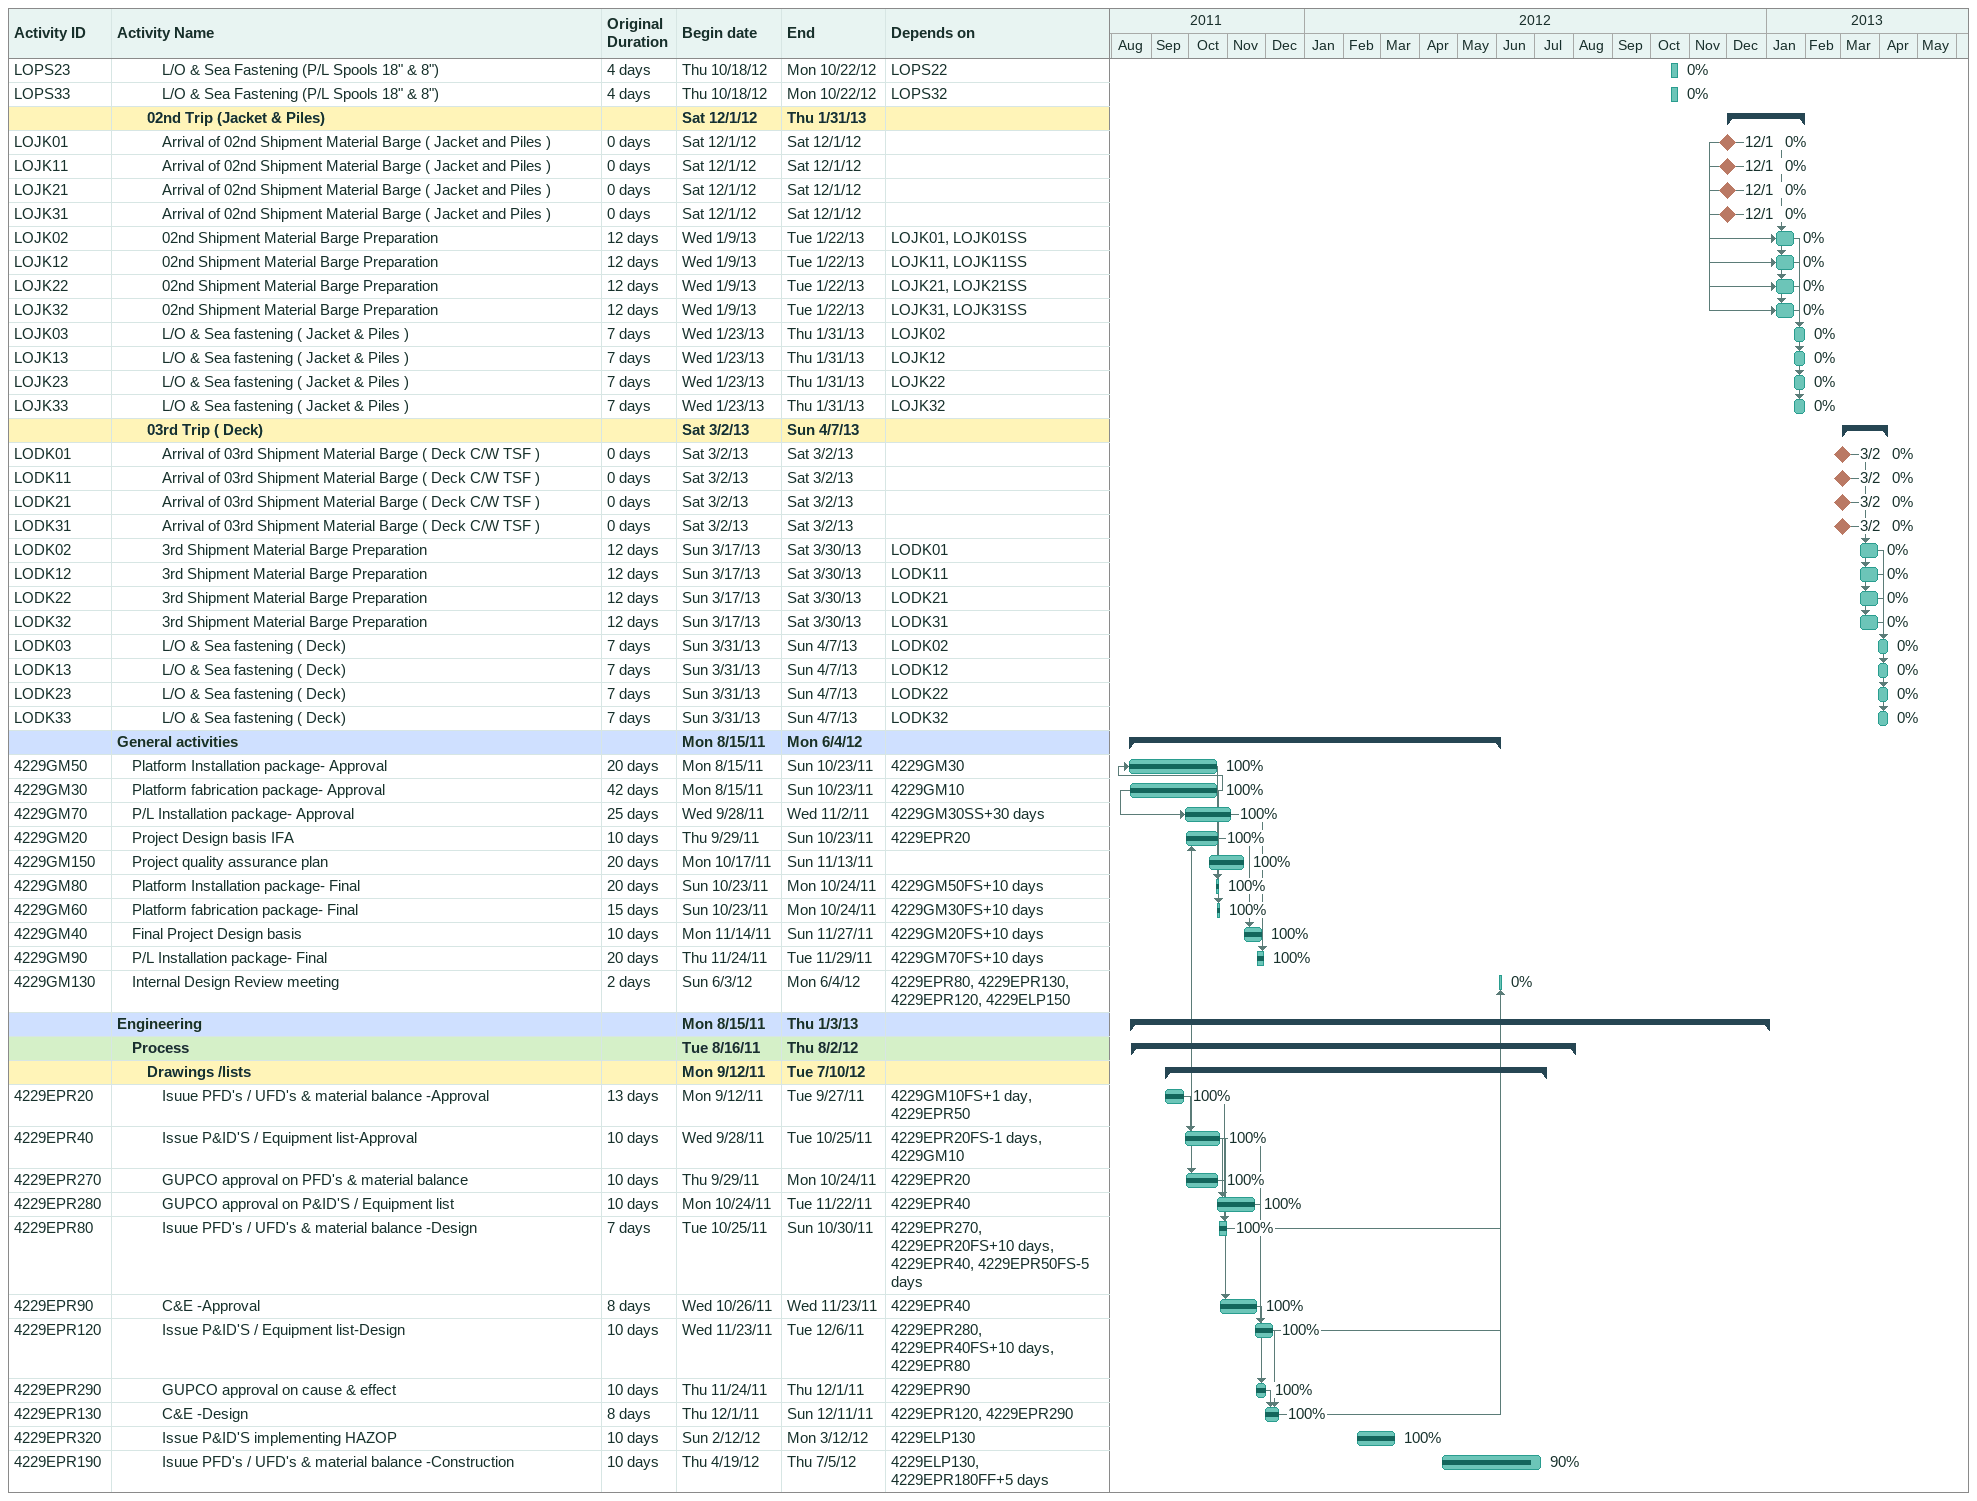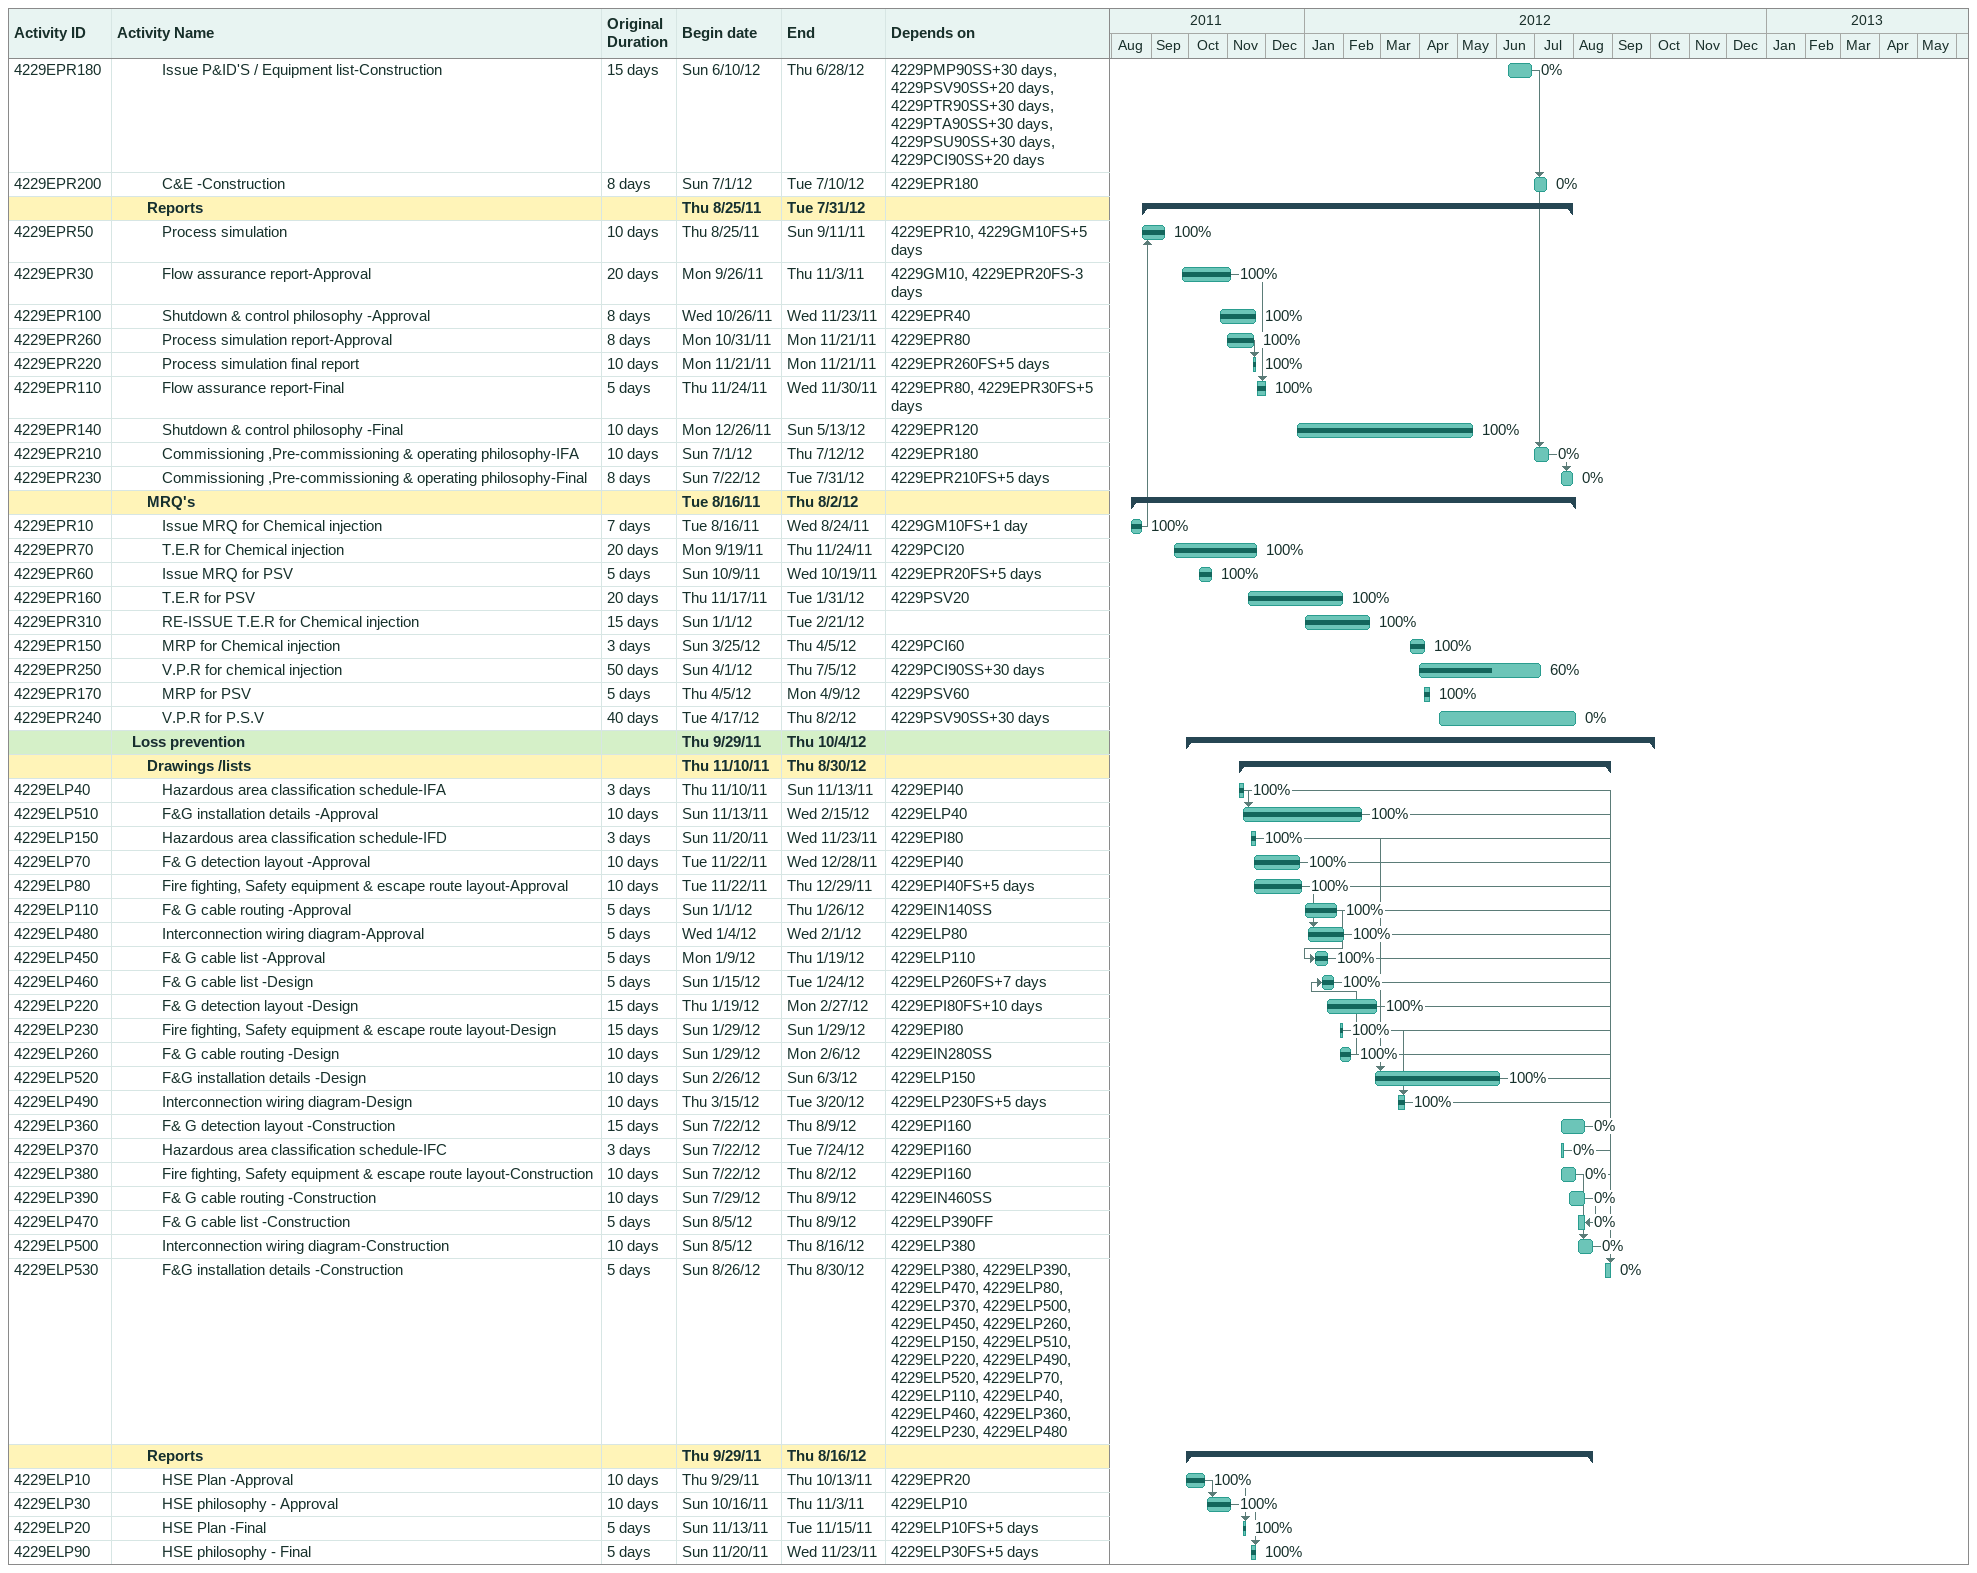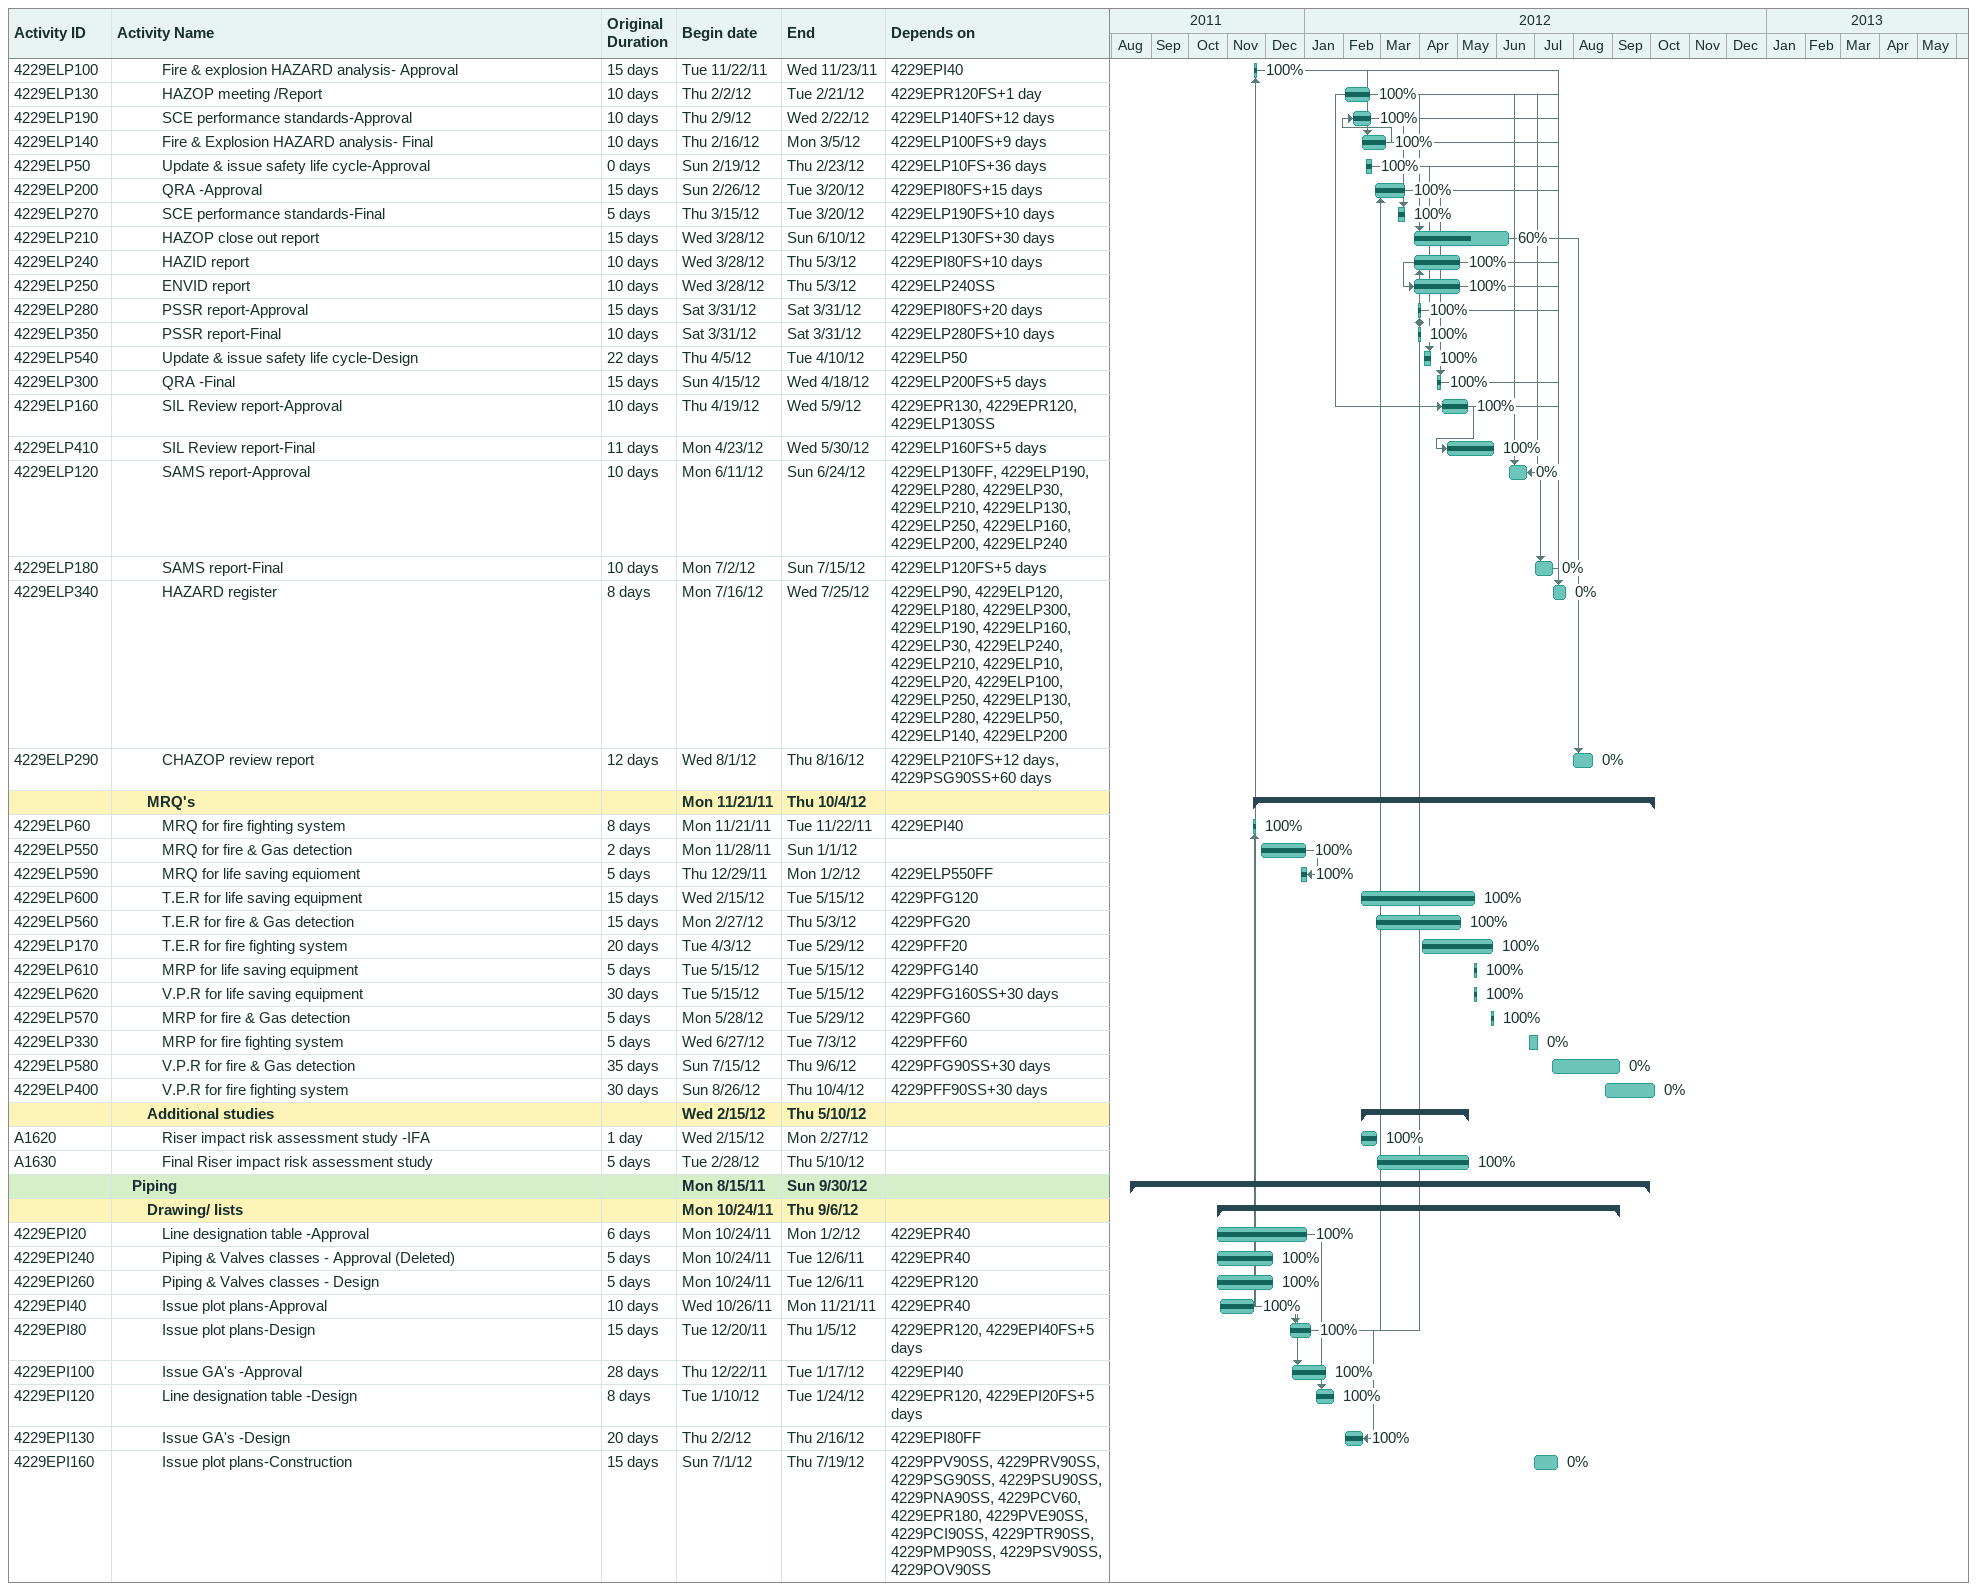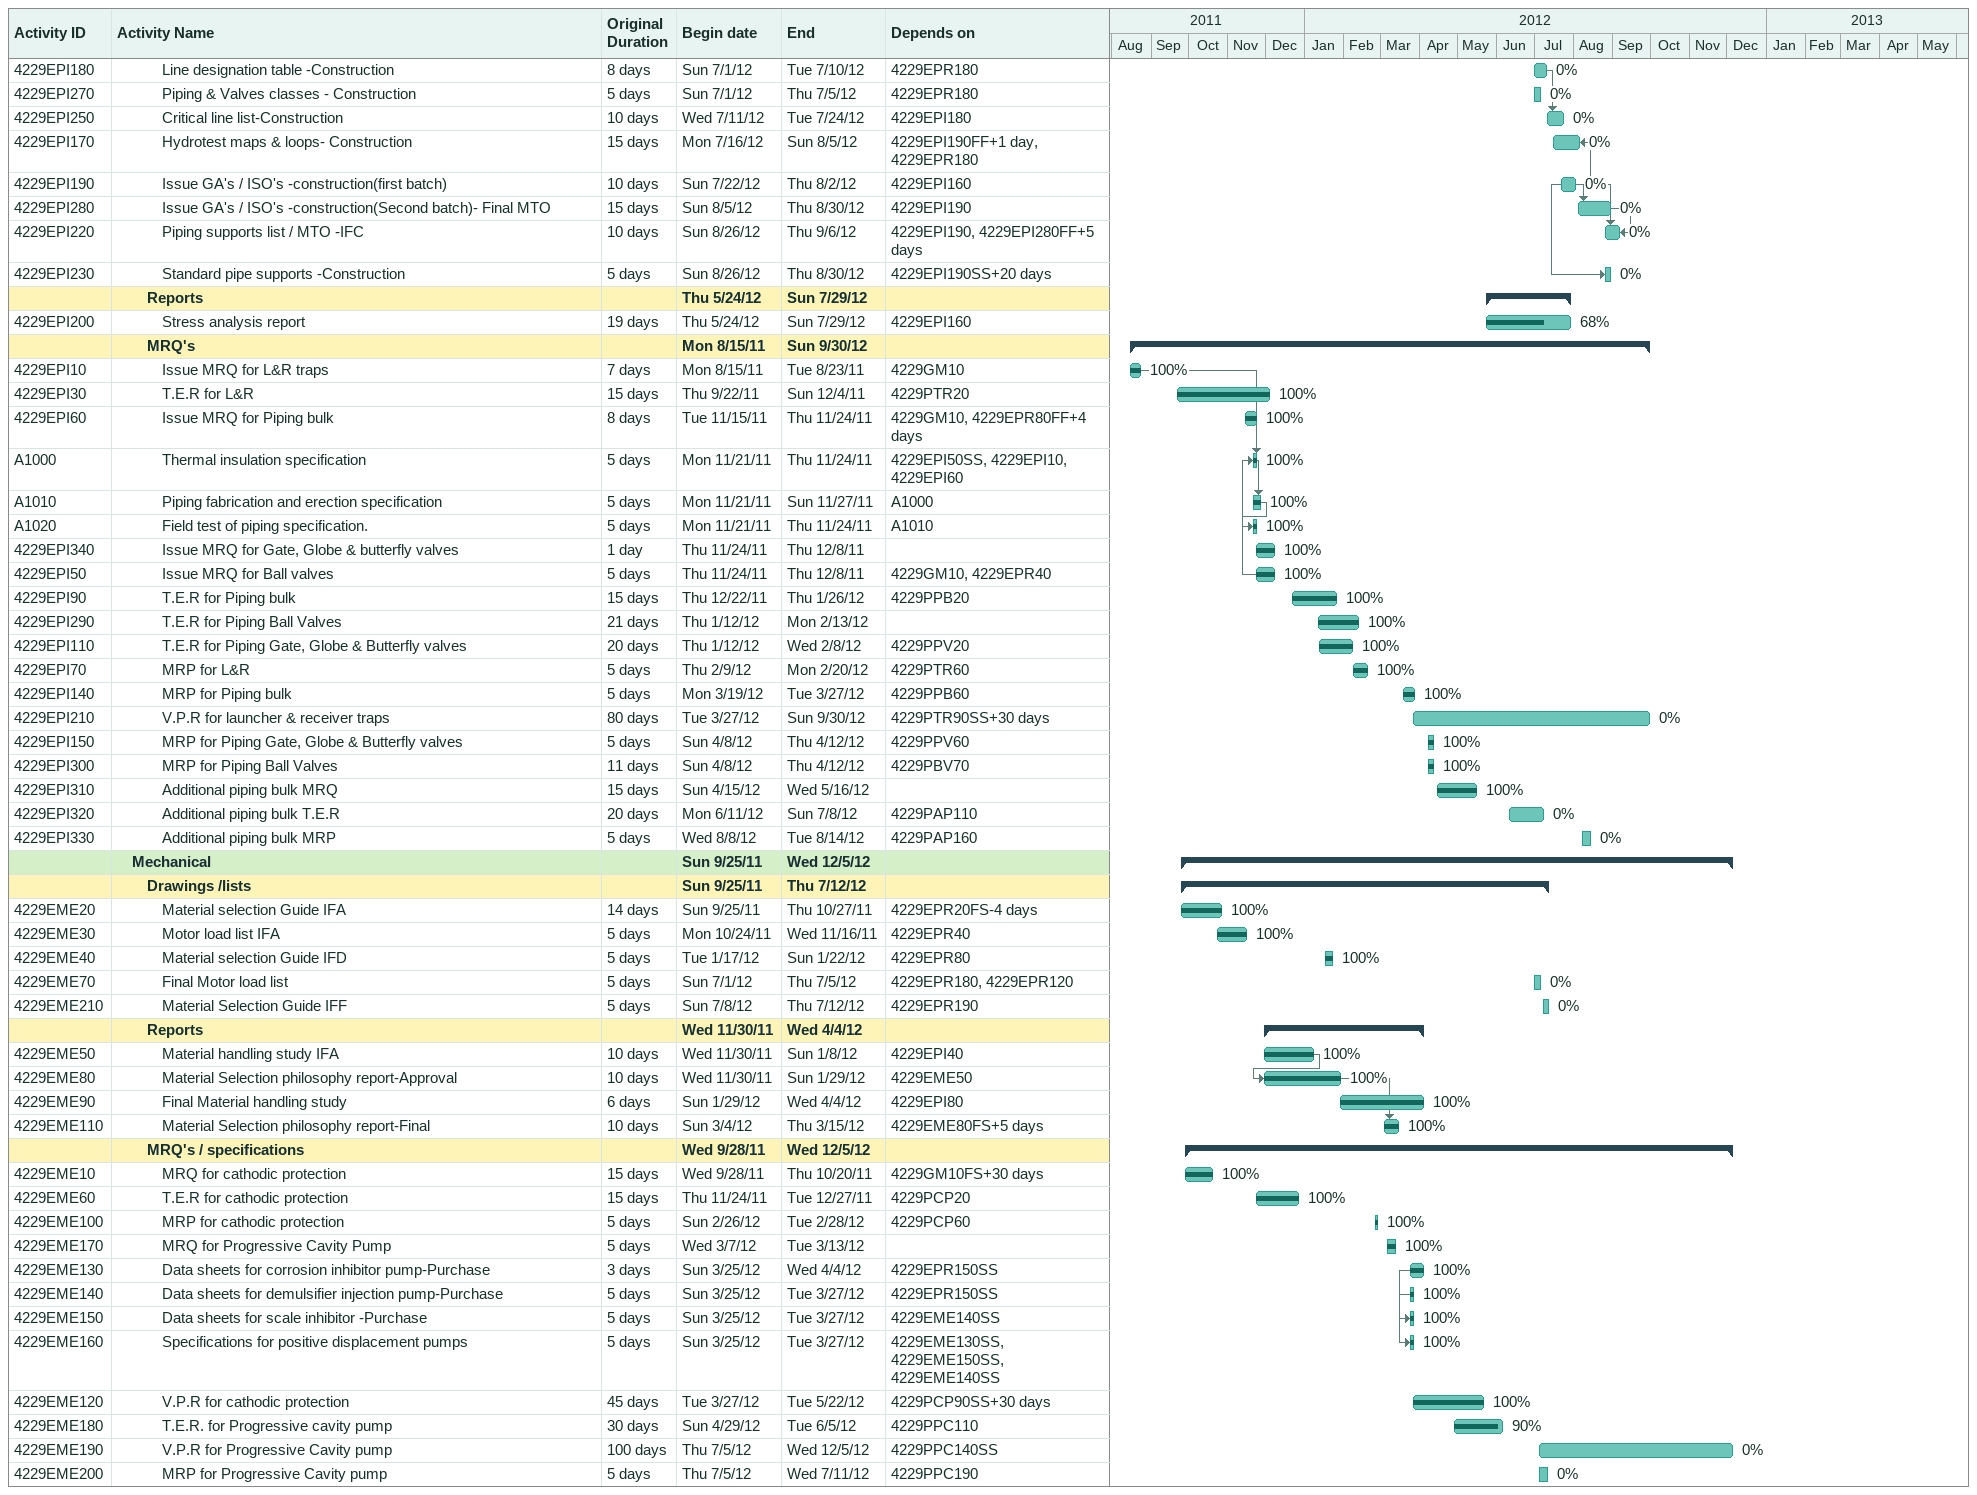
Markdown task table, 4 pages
| ID | Level | Task | Original duration | Start | Finish | Predecessors | % complete |
|---|---|---|---|---|---|---|---|
| LOPS23 | 4 | L/O & Sea Fastening (P/L Spools 18" & 8") | 4d | 2012-10-18 | 2012-10-22 | LOPS22 | 0 |
| LOPS33 | 4 | L/O & Sea Fastening (P/L Spools 18" & 8") | 4d | 2012-10-18 | 2012-10-22 | LOPS32 | 0 |
|  | 3 | **02nd Trip (Jacket & Piles)** |  | 2012-12-01 | 2013-01-31 |  |  |
| LOJK01 | 4 | Arrival of 02nd Shipment Material Barge ( Jacket and Piles ) | 0d | 2012-12-01 | 2012-12-01 |  | 0 |
| LOJK11 | 4 | Arrival of 02nd Shipment Material Barge ( Jacket and Piles ) | 0d | 2012-12-01 | 2012-12-01 |  | 0 |
| LOJK21 | 4 | Arrival of 02nd Shipment Material Barge ( Jacket and Piles ) | 0d | 2012-12-01 | 2012-12-01 |  | 0 |
| LOJK31 | 4 | Arrival of 02nd Shipment Material Barge ( Jacket and Piles ) | 0d | 2012-12-01 | 2012-12-01 |  | 0 |
| LOJK02 | 4 | 02nd Shipment Material Barge Preparation | 12d | 2013-01-09 | 2013-01-22 | LOJK01, LOJK01SS | 0 |
| LOJK12 | 4 | 02nd Shipment Material Barge Preparation | 12d | 2013-01-09 | 2013-01-22 | LOJK11, LOJK11SS | 0 |
| LOJK22 | 4 | 02nd Shipment Material Barge Preparation | 12d | 2013-01-09 | 2013-01-22 | LOJK21, LOJK21SS | 0 |
| LOJK32 | 4 | 02nd Shipment Material Barge Preparation | 12d | 2013-01-09 | 2013-01-22 | LOJK31, LOJK31SS | 0 |
| LOJK03 | 4 | L/O & Sea fastening ( Jacket & Piles ) | 7d | 2013-01-23 | 2013-01-31 | LOJK02 | 0 |
| LOJK13 | 4 | L/O & Sea fastening ( Jacket & Piles ) | 7d | 2013-01-23 | 2013-01-31 | LOJK12 | 0 |
| LOJK23 | 4 | L/O & Sea fastening ( Jacket & Piles ) | 7d | 2013-01-23 | 2013-01-31 | LOJK22 | 0 |
| LOJK33 | 4 | L/O & Sea fastening ( Jacket & Piles ) | 7d | 2013-01-23 | 2013-01-31 | LOJK32 | 0 |
|  | 3 | **03rd Trip ( Deck)** |  | 2013-03-02 | 2013-04-07 |  |  |
| LODK01 | 4 | Arrival of 03rd Shipment Material Barge ( Deck C/W TSF ) | 0d | 2013-03-02 | 2013-03-02 |  | 0 |
| LODK11 | 4 | Arrival of 03rd Shipment Material Barge ( Deck C/W TSF ) | 0d | 2013-03-02 | 2013-03-02 |  | 0 |
| LODK21 | 4 | Arrival of 03rd Shipment Material Barge ( Deck C/W TSF ) | 0d | 2013-03-02 | 2013-03-02 |  | 0 |
| LODK31 | 4 | Arrival of 03rd Shipment Material Barge ( Deck C/W TSF ) | 0d | 2013-03-02 | 2013-03-02 |  | 0 |
| LODK02 | 4 | 3rd Shipment Material Barge Preparation | 12d | 2013-03-17 | 2013-03-30 | LODK01 | 0 |
| LODK12 | 4 | 3rd Shipment Material Barge Preparation | 12d | 2013-03-17 | 2013-03-30 | LODK11 | 0 |
| LODK22 | 4 | 3rd Shipment Material Barge Preparation | 12d | 2013-03-17 | 2013-03-30 | LODK21 | 0 |
| LODK32 | 4 | 3rd Shipment Material Barge Preparation | 12d | 2013-03-17 | 2013-03-30 | LODK31 | 0 |
| LODK03 | 4 | L/O & Sea fastening ( Deck) | 7d | 2013-03-31 | 2013-04-07 | LODK02 | 0 |
| LODK13 | 4 | L/O & Sea fastening ( Deck) | 7d | 2013-03-31 | 2013-04-07 | LODK12 | 0 |
| LODK23 | 4 | L/O & Sea fastening ( Deck) | 7d | 2013-03-31 | 2013-04-07 | LODK22 | 0 |
| LODK33 | 4 | L/O & Sea fastening ( Deck) | 7d | 2013-03-31 | 2013-04-07 | LODK32 | 0 |
|  | 1 | **General activities** |  | 2011-08-15 | 2012-06-04 |  |  |
| 4229GM50 | 2 | Platform Installation package- Approval | 20d | 2011-08-15 | 2011-10-23 | 4229GM30 | 100 |
| 4229GM30 | 2 | Platform fabrication package- Approval | 42d | 2011-08-15 | 2011-10-23 | 4229GM10 | 100 |
| 4229GM70 | 2 | P/L Installation package- Approval | 25d | 2011-09-28 | 2011-11-02 | 4229GM30SS+30d | 100 |
| 4229GM20 | 2 | Project Design basis IFA | 10d | 2011-09-29 | 2011-10-23 | 4229EPR20 | 100 |
| 4229GM150 | 2 | Project quality assurance plan | 20d | 2011-10-17 | 2011-11-13 |  | 100 |
| 4229GM80 | 2 | Platform Installation package- Final | 20d | 2011-10-23 | 2011-10-24 | 4229GM50FS+10d | 100 |
| 4229GM60 | 2 | Platform fabrication package- Final | 15d | 2011-10-23 | 2011-10-24 | 4229GM30FS+10d | 100 |
| 4229GM40 | 2 | Final Project Design basis | 10d | 2011-11-14 | 2011-11-27 | 4229GM20FS+10d | 100 |
| 4229GM90 | 2 | P/L Installation package- Final | 20d | 2011-11-24 | 2011-11-29 | 4229GM70FS+10d | 100 |
| 4229GM130 | 2 | Internal Design Review meeting | 2d | 2012-06-03 | 2012-06-04 | 4229EPR80, 4229EPR130, 4229EPR120, 4229ELP150 | 0 |
|  | 1 | **Engineering** |  | 2011-08-15 | 2013-01-03 |  |  |
|  | 2 | **Process** |  | 2011-08-16 | 2012-08-02 |  |  |
|  | 3 | **Drawings /lists** |  | 2011-09-12 | 2012-07-10 |  |  |
| 4229EPR20 | 4 | Isuue PFD's / UFD's & material balance -Approval | 13d | 2011-09-12 | 2011-09-27 | 4229GM10FS+1d, 4229EPR50 | 100 |
| 4229EPR40 | 4 | Issue P&ID'S / Equipment list-Approval | 10d | 2011-09-28 | 2011-10-25 | 4229EPR20FS-1d, 4229GM10 | 100 |
| 4229EPR270 | 4 | GUPCO approval on PFD's & material balance | 10d | 2011-09-29 | 2011-10-24 | 4229EPR20 | 100 |
| 4229EPR280 | 4 | GUPCO approval on P&ID'S / Equipment list | 10d | 2011-10-24 | 2011-11-22 | 4229EPR40 | 100 |
| 4229EPR80 | 4 | Isuue PFD's / UFD's & material balance -Design | 7d | 2011-10-25 | 2011-10-30 | 4229EPR270, 4229EPR20FS+10d, 4229EPR40, 4229EPR50FS-5d | 100 |
| 4229EPR90 | 4 | C&E -Approval | 8d | 2011-10-26 | 2011-11-23 | 4229EPR40 | 100 |
| 4229EPR120 | 4 | Issue P&ID'S / Equipment list-Design | 10d | 2011-11-23 | 2011-12-06 | 4229EPR280, 4229EPR40FS+10d, 4229EPR80 | 100 |
| 4229EPR290 | 4 | GUPCO approval on cause & effect | 10d | 2011-11-24 | 2011-12-01 | 4229EPR90 | 100 |
| 4229EPR130 | 4 | C&E -Design | 8d | 2011-12-01 | 2011-12-11 | 4229EPR120, 4229EPR290 | 100 |
| 4229EPR320 | 4 | Issue P&ID'S implementing HAZOP | 10d | 2012-02-12 | 2012-03-12 | 4229ELP130 | 100 |
| 4229EPR190 | 4 | Isuue PFD's / UFD's & material balance -Construction | 10d | 2012-04-19 | 2012-07-05 | 4229ELP130, 4229EPR180FF+5d | 90 |
| 4229EPR180 | 4 | Issue P&ID'S / Equipment list-Construction | 15d | 2012-06-10 | 2012-06-28 | 4229PMP90SS+30d, 4229PSV90SS+20d, 4229PTR90SS+30d, 4229PTA90SS+30d, 4229PSU90SS+30d, 4229PCI90SS+20d | 0 |
| 4229EPR200 | 4 | C&E -Construction | 8d | 2012-07-01 | 2012-07-10 | 4229EPR180 | 0 |
|  | 3 | **Reports** |  | 2011-08-25 | 2012-07-31 |  |  |
| 4229EPR50 | 4 | Process simulation | 10d | 2011-08-25 | 2011-09-11 | 4229EPR10, 4229GM10FS+5d | 100 |
| 4229EPR30 | 4 | Flow assurance report-Approval | 20d | 2011-09-26 | 2011-11-03 | 4229GM10, 4229EPR20FS-3d | 100 |
| 4229EPR100 | 4 | Shutdown & control philosophy -Approval | 8d | 2011-10-26 | 2011-11-23 | 4229EPR40 | 100 |
| 4229EPR260 | 4 | Process simulation report-Approval | 8d | 2011-10-31 | 2011-11-21 | 4229EPR80 | 100 |
| 4229EPR220 | 4 | Process simulation final report | 10d | 2011-11-21 | 2011-11-21 | 4229EPR260FS+5d | 100 |
| 4229EPR110 | 4 | Flow assurance report-Final | 5d | 2011-11-24 | 2011-11-30 | 4229EPR80, 4229EPR30FS+5d | 100 |
| 4229EPR140 | 4 | Shutdown & control philosophy -Final | 10d | 2011-12-26 | 2012-05-13 | 4229EPR120 | 100 |
| 4229EPR210 | 4 | Commissioning ,Pre-commissioning & operating philosophy-IFA | 10d | 2012-07-01 | 2012-07-12 | 4229EPR180 | 0 |
| 4229EPR230 | 4 | Commissioning ,Pre-commissioning & operating philosophy-Final | 8d | 2012-07-22 | 2012-07-31 | 4229EPR210FS+5d | 0 |
|  | 3 | **MRQ's** |  | 2011-08-16 | 2012-08-02 |  |  |
| 4229EPR10 | 4 | Issue MRQ for Chemical injection | 7d | 2011-08-16 | 2011-08-24 | 4229GM10FS+1d | 100 |
| 4229EPR70 | 4 | T.E.R for Chemical injection | 20d | 2011-09-19 | 2011-11-24 | 4229PCI20 | 100 |
| 4229EPR60 | 4 | Issue MRQ for PSV | 5d | 2011-10-09 | 2011-10-19 | 4229EPR20FS+5d | 100 |
| 4229EPR160 | 4 | T.E.R for PSV | 20d | 2011-11-17 | 2012-01-31 | 4229PSV20 | 100 |
| 4229EPR310 | 4 | RE-ISSUE T.E.R for Chemical injection | 15d | 2012-01-01 | 2012-02-21 |  | 100 |
| 4229EPR150 | 4 | MRP for Chemical injection | 3d | 2012-03-25 | 2012-04-05 | 4229PCI60 | 100 |
| 4229EPR250 | 4 | V.P.R for chemical injection | 50d | 2012-04-01 | 2012-07-05 | 4229PCI90SS+30d | 60 |
| 4229EPR170 | 4 | MRP for PSV | 5d | 2012-04-05 | 2012-04-09 | 4229PSV60 | 100 |
| 4229EPR240 | 4 | V.P.R for P.S.V | 40d | 2012-04-17 | 2012-08-02 | 4229PSV90SS+30d | 0 |
|  | 2 | **Loss prevention** |  | 2011-09-29 | 2012-10-04 |  |  |
|  | 3 | **Drawings /lists** |  | 2011-11-10 | 2012-08-30 |  |  |
| 4229ELP40 | 4 | Hazardous area classification schedule-IFA | 3d | 2011-11-10 | 2011-11-13 | 4229EPI40 | 100 |
| 4229ELP510 | 4 | F&G installation details -Approval | 10d | 2011-11-13 | 2012-02-15 | 4229ELP40 | 100 |
| 4229ELP150 | 4 | Hazardous area classification schedule-IFD | 3d | 2011-11-20 | 2011-11-23 | 4229EPI80 | 100 |
| 4229ELP70 | 4 | F& G detection layout -Approval | 10d | 2011-11-22 | 2011-12-28 | 4229EPI40 | 100 |
| 4229ELP80 | 4 | Fire fighting, Safety equipment & escape route layout-Approval | 10d | 2011-11-22 | 2011-12-29 | 4229EPI40FS+5d | 100 |
| 4229ELP110 | 4 | F& G cable routing -Approval | 5d | 2012-01-01 | 2012-01-26 | 4229EIN140SS | 100 |
| 4229ELP480 | 4 | Interconnection wiring diagram-Approval | 5d | 2012-01-04 | 2012-02-01 | 4229ELP80 | 100 |
| 4229ELP450 | 4 | F& G cable list -Approval | 5d | 2012-01-09 | 2012-01-19 | 4229ELP110 | 100 |
| 4229ELP460 | 4 | F& G cable list -Design | 5d | 2012-01-15 | 2012-01-24 | 4229ELP260FS+7d | 100 |
| 4229ELP220 | 4 | F& G detection layout -Design | 15d | 2012-01-19 | 2012-02-27 | 4229EPI80FS+10d | 100 |
| 4229ELP230 | 4 | Fire fighting, Safety equipment & escape route layout-Design | 15d | 2012-01-29 | 2012-01-29 | 4229EPI80 | 100 |
| 4229ELP260 | 4 | F& G cable routing -Design | 10d | 2012-01-29 | 2012-02-06 | 4229EIN280SS | 100 |
| 4229ELP520 | 4 | F&G installation details -Design | 10d | 2012-02-26 | 2012-06-03 | 4229ELP150 | 100 |
| 4229ELP490 | 4 | Interconnection wiring diagram-Design | 10d | 2012-03-15 | 2012-03-20 | 4229ELP230FS+5d | 100 |
| 4229ELP360 | 4 | F& G detection layout -Construction | 15d | 2012-07-22 | 2012-08-09 | 4229EPI160 | 0 |
| 4229ELP370 | 4 | Hazardous area classification schedule-IFC | 3d | 2012-07-22 | 2012-07-24 | 4229EPI160 | 0 |
| 4229ELP380 | 4 | Fire fighting, Safety equipment & escape route layout-Construction | 10d | 2012-07-22 | 2012-08-02 | 4229EPI160 | 0 |
| 4229ELP390 | 4 | F& G cable routing -Construction | 10d | 2012-07-29 | 2012-08-09 | 4229EIN460SS | 0 |
| 4229ELP470 | 4 | F& G cable list -Construction | 5d | 2012-08-05 | 2012-08-09 | 4229ELP390FF | 0 |
| 4229ELP500 | 4 | Interconnection wiring diagram-Construction | 10d | 2012-08-05 | 2012-08-16 | 4229ELP380 | 0 |
| 4229ELP530 | 4 | F&G installation details -Construction | 5d | 2012-08-26 | 2012-08-30 | 4229ELP380, 4229ELP390, 4229ELP470, 4229ELP80, 4229ELP370, 4229ELP500, 4229ELP450, 4229ELP260, 4229ELP150, 4229ELP510, 4229ELP220, 4229ELP490, 4229ELP520, 4229ELP70, 4229ELP110, 4229ELP40, 4229ELP460, 4229ELP360, 4229ELP230, 4229ELP480 | 0 |
|  | 3 | **Reports** |  | 2011-09-29 | 2012-08-16 |  |  |
| 4229ELP10 | 4 | HSE Plan -Approval | 10d | 2011-09-29 | 2011-10-13 | 4229EPR20 | 100 |
| 4229ELP30 | 4 | HSE philosophy - Approval | 10d | 2011-10-16 | 2011-11-03 | 4229ELP10 | 100 |
| 4229ELP20 | 4 | HSE Plan -Final | 5d | 2011-11-13 | 2011-11-15 | 4229ELP10FS+5d | 100 |
| 4229ELP90 | 4 | HSE philosophy - Final | 5d | 2011-11-20 | 2011-11-23 | 4229ELP30FS+5d | 100 |
| 4229ELP100 | 4 | Fire & explosion HAZARD analysis- Approval | 15d | 2011-11-22 | 2011-11-23 | 4229EPI40 | 100 |
| 4229ELP130 | 4 | HAZOP meeting /Report | 10d | 2012-02-02 | 2012-02-21 | 4229EPR120FS+1d | 100 |
| 4229ELP190 | 4 | SCE performance standards-Approval | 10d | 2012-02-09 | 2012-02-22 | 4229ELP140FS+12d | 100 |
| 4229ELP140 | 4 | Fire & Explosion HAZARD analysis- Final | 10d | 2012-02-16 | 2012-03-05 | 4229ELP100FS+9d | 100 |
| 4229ELP50 | 4 | Update & issue safety life cycle-Approval | 0d | 2012-02-19 | 2012-02-23 | 4229ELP10FS+36d | 100 |
| 4229ELP200 | 4 | QRA -Approval | 15d | 2012-02-26 | 2012-03-20 | 4229EPI80FS+15d | 100 |
| 4229ELP270 | 4 | SCE performance standards-Final | 5d | 2012-03-15 | 2012-03-20 | 4229ELP190FS+10d | 100 |
| 4229ELP210 | 4 | HAZOP close out report | 15d | 2012-03-28 | 2012-06-10 | 4229ELP130FS+30d | 60 |
| 4229ELP240 | 4 | HAZID report | 10d | 2012-03-28 | 2012-05-03 | 4229EPI80FS+10d | 100 |
| 4229ELP250 | 4 | ENVID report | 10d | 2012-03-28 | 2012-05-03 | 4229ELP240SS | 100 |
| 4229ELP280 | 4 | PSSR report-Approval | 15d | 2012-03-31 | 2012-03-31 | 4229EPI80FS+20d | 100 |
| 4229ELP350 | 4 | PSSR report-Final | 10d | 2012-03-31 | 2012-03-31 | 4229ELP280FS+10d | 100 |
| 4229ELP540 | 4 | Update & issue safety life cycle-Design | 22d | 2012-04-05 | 2012-04-10 | 4229ELP50 | 100 |
| 4229ELP300 | 4 | QRA -Final | 15d | 2012-04-15 | 2012-04-18 | 4229ELP200FS+5d | 100 |
| 4229ELP160 | 4 | SIL Review report-Approval | 10d | 2012-04-19 | 2012-05-09 | 4229EPR130, 4229EPR120, 4229ELP130SS | 100 |
| 4229ELP410 | 4 | SIL Review report-Final | 11d | 2012-04-23 | 2012-05-30 | 4229ELP160FS+5d | 100 |
| 4229ELP120 | 4 | SAMS report-Approval | 10d | 2012-06-11 | 2012-06-24 | 4229ELP130FF, 4229ELP190, 4229ELP280, 4229ELP30, 4229ELP210, 4229ELP130, 4229ELP250, 4229ELP160, 4229ELP200, 4229ELP240 | 0 |
| 4229ELP180 | 4 | SAMS report-Final | 10d | 2012-07-02 | 2012-07-15 | 4229ELP120FS+5d | 0 |
| 4229ELP340 | 4 | HAZARD register | 8d | 2012-07-16 | 2012-07-25 | 4229ELP90, 4229ELP120, 4229ELP180, 4229ELP300, 4229ELP190, 4229ELP160, 4229ELP30, 4229ELP240, 4229ELP210, 4229ELP10, 4229ELP20, 4229ELP100, 4229ELP250, 4229ELP130, 4229ELP280, 4229ELP50, 4229ELP140, 4229ELP200 | 0 |
| 4229ELP290 | 4 | CHAZOP review report | 12d | 2012-08-01 | 2012-08-16 | 4229ELP210FS+12d, 4229PSG90SS+60d | 0 |
|  | 3 | **MRQ's** |  | 2011-11-21 | 2012-10-04 |  |  |
| 4229ELP60 | 4 | MRQ for fire fighting system | 8d | 2011-11-21 | 2011-11-22 | 4229EPI40 | 100 |
| 4229ELP550 | 4 | MRQ for fire & Gas detection | 2d | 2011-11-28 | 2012-01-01 |  | 100 |
| 4229ELP590 | 4 | MRQ for life saving equioment | 5d | 2011-12-29 | 2012-01-02 | 4229ELP550FF | 100 |
| 4229ELP600 | 4 | T.E.R for life saving equipment | 15d | 2012-02-15 | 2012-05-15 | 4229PFG120 | 100 |
| 4229ELP560 | 4 | T.E.R for fire & Gas detection | 15d | 2012-02-27 | 2012-05-03 | 4229PFG20 | 100 |
| 4229ELP170 | 4 | T.E.R for fire fighting system | 20d | 2012-04-03 | 2012-05-29 | 4229PFF20 | 100 |
| 4229ELP610 | 4 | MRP for life saving equipment | 5d | 2012-05-15 | 2012-05-15 | 4229PFG140 | 100 |
| 4229ELP620 | 4 | V.P.R for life saving equipment | 30d | 2012-05-15 | 2012-05-15 | 4229PFG160SS+30d | 100 |
| 4229ELP570 | 4 | MRP for fire & Gas detection | 5d | 2012-05-28 | 2012-05-29 | 4229PFG60 | 100 |
| 4229ELP330 | 4 | MRP for fire fighting system | 5d | 2012-06-27 | 2012-07-03 | 4229PFF60 | 0 |
| 4229ELP580 | 4 | V.P.R for fire & Gas detection | 35d | 2012-07-15 | 2012-09-06 | 4229PFG90SS+30d | 0 |
| 4229ELP400 | 4 | V.P.R for fire fighting system | 30d | 2012-08-26 | 2012-10-04 | 4229PFF90SS+30d | 0 |
|  | 3 | **Additional studies** |  | 2012-02-15 | 2012-05-10 |  |  |
| A1620 | 4 | Riser impact risk assessment study -IFA | 1d | 2012-02-15 | 2012-02-27 |  | 100 |
| A1630 | 4 | Final Riser impact risk assessment study | 5d | 2012-02-28 | 2012-05-10 |  | 100 |
|  | 2 | **Piping** |  | 2011-08-15 | 2012-09-30 |  |  |
|  | 3 | **Drawing/ lists** |  | 2011-10-24 | 2012-09-06 |  |  |
| 4229EPI20 | 4 | Line designation table -Approval | 6d | 2011-10-24 | 2012-01-02 | 4229EPR40 | 100 |
| 4229EPI240 | 4 | Piping & Valves classes - Approval (Deleted) | 5d | 2011-10-24 | 2011-12-06 | 4229EPR40 | 100 |
| 4229EPI260 | 4 | Piping & Valves classes - Design | 5d | 2011-10-24 | 2011-12-06 | 4229EPR120 | 100 |
| 4229EPI40 | 4 | Issue plot plans-Approval | 10d | 2011-10-26 | 2011-11-21 | 4229EPR40 | 100 |
| 4229EPI80 | 4 | Issue plot plans-Design | 15d | 2011-12-20 | 2012-01-05 | 4229EPR120, 4229EPI40FS+5d | 100 |
| 4229EPI100 | 4 | Issue GA's -Approval | 28d | 2011-12-22 | 2012-01-17 | 4229EPI40 | 100 |
| 4229EPI120 | 4 | Line designation table -Design | 8d | 2012-01-10 | 2012-01-24 | 4229EPR120, 4229EPI20FS+5d | 100 |
| 4229EPI130 | 4 | Issue GA's -Design | 20d | 2012-02-02 | 2012-02-16 | 4229EPI80FF | 100 |
| 4229EPI160 | 4 | Issue plot plans-Construction | 15d | 2012-07-01 | 2012-07-19 | 4229PPV90SS, 4229PRV90SS, 4229PSG90SS, 4229PSU90SS, 4229PNA90SS, 4229PCV60, 4229EPR180, 4229PVE90SS, 4229PCI90SS, 4229PTR90SS, 4229PMP90SS, 4229PSV90SS, 4229POV90SS | 0 |
| 4229EPI180 | 4 | Line designation table -Construction | 8d | 2012-07-01 | 2012-07-10 | 4229EPR180 | 0 |
| 4229EPI270 | 4 | Piping & Valves classes - Construction | 5d | 2012-07-01 | 2012-07-05 | 4229EPR180 | 0 |
| 4229EPI250 | 4 | Critical line list-Construction | 10d | 2012-07-11 | 2012-07-24 | 4229EPI180 | 0 |
| 4229EPI170 | 4 | Hydrotest maps & loops- Construction | 15d | 2012-07-16 | 2012-08-05 | 4229EPI190FF+1d, 4229EPR180 | 0 |
| 4229EPI190 | 4 | Issue GA's / ISO's -construction(first batch) | 10d | 2012-07-22 | 2012-08-02 | 4229EPI160 | 0 |
| 4229EPI280 | 4 | Issue GA's / ISO's -construction(Second batch)- Final MTO | 15d | 2012-08-05 | 2012-08-30 | 4229EPI190 | 0 |
| 4229EPI220 | 4 | Piping supports list / MTO -IFC | 10d | 2012-08-26 | 2012-09-06 | 4229EPI190, 4229EPI280FF+5d | 0 |
| 4229EPI230 | 4 | Standard pipe supports -Construction | 5d | 2012-08-26 | 2012-08-30 | 4229EPI190SS+20d | 0 |
|  | 3 | **Reports** |  | 2012-05-24 | 2012-07-29 |  |  |
| 4229EPI200 | 4 | Stress analysis report | 19d | 2012-05-24 | 2012-07-29 | 4229EPI160 | 68 |
|  | 3 | **MRQ's** |  | 2011-08-15 | 2012-09-30 |  |  |
| 4229EPI10 | 4 | Issue MRQ for L&R traps | 7d | 2011-08-15 | 2011-08-23 | 4229GM10 | 100 |
| 4229EPI30 | 4 | T.E.R for L&R | 15d | 2011-09-22 | 2011-12-04 | 4229PTR20 | 100 |
| 4229EPI60 | 4 | Issue MRQ for Piping bulk | 8d | 2011-11-15 | 2011-11-24 | 4229GM10, 4229EPR80FF+4d | 100 |
| A1000 | 4 | Thermal insulation specification | 5d | 2011-11-21 | 2011-11-24 | 4229EPI50SS, 4229EPI10, 4229EPI60 | 100 |
| A1010 | 4 | Piping fabrication and erection specification | 5d | 2011-11-21 | 2011-11-27 | A1000 | 100 |
| A1020 | 4 | Field test of piping specification. | 5d | 2011-11-21 | 2011-11-24 | A1010 | 100 |
| 4229EPI340 | 4 | Issue MRQ for Gate, Globe & butterfly valves | 1d | 2011-11-24 | 2011-12-08 |  | 100 |
| 4229EPI50 | 4 | Issue MRQ for Ball valves | 5d | 2011-11-24 | 2011-12-08 | 4229GM10, 4229EPR40 | 100 |
| 4229EPI90 | 4 | T.E.R for Piping bulk | 15d | 2011-12-22 | 2012-01-26 | 4229PPB20 | 100 |
| 4229EPI290 | 4 | T.E.R for Piping Ball Valves | 21d | 2012-01-12 | 2012-02-13 |  | 100 |
| 4229EPI110 | 4 | T.E.R for Piping Gate, Globe & Butterfly valves | 20d | 2012-01-12 | 2012-02-08 | 4229PPV20 | 100 |
| 4229EPI70 | 4 | MRP for L&R | 5d | 2012-02-09 | 2012-02-20 | 4229PTR60 | 100 |
| 4229EPI140 | 4 | MRP for Piping bulk | 5d | 2012-03-19 | 2012-03-27 | 4229PPB60 | 100 |
| 4229EPI210 | 4 | V.P.R for launcher & receiver traps | 80d | 2012-03-27 | 2012-09-30 | 4229PTR90SS+30d | 0 |
| 4229EPI150 | 4 | MRP for Piping Gate, Globe & Butterfly valves | 5d | 2012-04-08 | 2012-04-12 | 4229PPV60 | 100 |
| 4229EPI300 | 4 | MRP for Piping Ball Valves | 11d | 2012-04-08 | 2012-04-12 | 4229PBV70 | 100 |
| 4229EPI310 | 4 | Additional piping bulk MRQ | 15d | 2012-04-15 | 2012-05-16 |  | 100 |
| 4229EPI320 | 4 | Additional piping bulk T.E.R | 20d | 2012-06-11 | 2012-07-08 | 4229PAP110 | 0 |
| 4229EPI330 | 4 | Additional piping bulk MRP | 5d | 2012-08-08 | 2012-08-14 | 4229PAP160 | 0 |
|  | 2 | **Mechanical** |  | 2011-09-25 | 2012-12-05 |  |  |
|  | 3 | **Drawings /lists** |  | 2011-09-25 | 2012-07-12 |  |  |
| 4229EME20 | 4 | Material selection Guide IFA | 14d | 2011-09-25 | 2011-10-27 | 4229EPR20FS-4d | 100 |
| 4229EME30 | 4 | Motor load list IFA | 5d | 2011-10-24 | 2011-11-16 | 4229EPR40 | 100 |
| 4229EME40 | 4 | Material selection Guide IFD | 5d | 2012-01-17 | 2012-01-22 | 4229EPR80 | 100 |
| 4229EME70 | 4 | Final Motor load list | 5d | 2012-07-01 | 2012-07-05 | 4229EPR180, 4229EPR120 | 0 |
| 4229EME210 | 4 | Material Selection Guide IFF | 5d | 2012-07-08 | 2012-07-12 | 4229EPR190 | 0 |
|  | 3 | **Reports** |  | 2011-11-30 | 2012-04-04 |  |  |
| 4229EME50 | 4 | Material handling study IFA | 10d | 2011-11-30 | 2012-01-08 | 4229EPI40 | 100 |
| 4229EME80 | 4 | Material Selection philosophy report-Approval | 10d | 2011-11-30 | 2012-01-29 | 4229EME50 | 100 |
| 4229EME90 | 4 | Final Material handling study | 6d | 2012-01-29 | 2012-04-04 | 4229EPI80 | 100 |
| 4229EME110 | 4 | Material Selection philosophy report-Final | 10d | 2012-03-04 | 2012-03-15 | 4229EME80FS+5d | 100 |
|  | 3 | **MRQ's / specifications** |  | 2011-09-28 | 2012-12-05 |  |  |
| 4229EME10 | 4 | MRQ for cathodic protection | 15d | 2011-09-28 | 2011-10-20 | 4229GM10FS+30d | 100 |
| 4229EME60 | 4 | T.E.R for cathodic protection | 15d | 2011-11-24 | 2011-12-27 | 4229PCP20 | 100 |
| 4229EME100 | 4 | MRP for cathodic protection | 5d | 2012-02-26 | 2012-02-28 | 4229PCP60 | 100 |
| 4229EME170 | 4 | MRQ for Progressive Cavity Pump | 5d | 2012-03-07 | 2012-03-13 |  | 100 |
| 4229EME130 | 4 | Data sheets for corrosion inhibitor pump-Purchase | 3d | 2012-03-25 | 2012-04-04 | 4229EPR150SS | 100 |
| 4229EME140 | 4 | Data sheets for demulsifier injection pump-Purchase | 5d | 2012-03-25 | 2012-03-27 | 4229EPR150SS | 100 |
| 4229EME150 | 4 | Data sheets for scale inhibitor -Purchase | 5d | 2012-03-25 | 2012-03-27 | 4229EME140SS | 100 |
| 4229EME160 | 4 | Specifications for positive displacement pumps | 5d | 2012-03-25 | 2012-03-27 | 4229EME130SS, 4229EME150SS, 4229EME140SS | 100 |
| 4229EME120 | 4 | V.P.R for cathodic protection | 45d | 2012-03-27 | 2012-05-22 | 4229PCP90SS+30d | 100 |
| 4229EME180 | 4 | T.E.R. for Progressive cavity pump | 30d | 2012-04-29 | 2012-06-05 | 4229PPC110 | 90 |
| 4229EME190 | 4 | V.P.R for Progressive Cavity pump | 100d | 2012-07-05 | 2012-12-05 | 4229PPC140SS | 0 |
| 4229EME200 | 4 | MRP for Progressive Cavity pump | 5d | 2012-07-05 | 2012-07-11 | 4229PPC190 | 0 |
